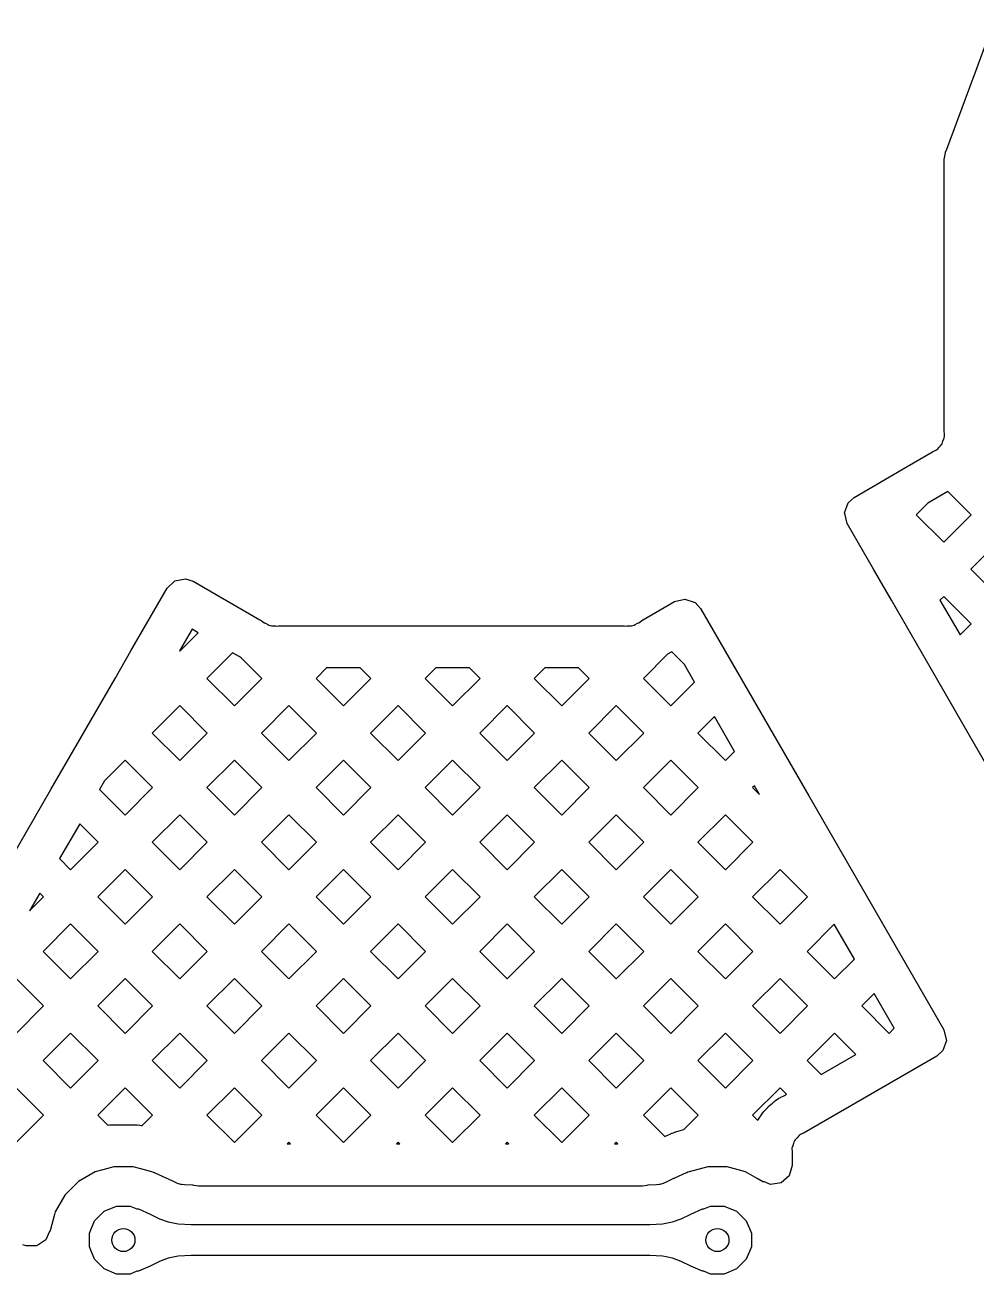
# Model space of a CAD drawing. Extents: x 121.6 to 197.9, y -113.4 to -69.2.
# Drawn here: x 181.14 to 187.31, y -77.38 to -69.28 of the extents above; entities that cross this region are included whole.
import ezdxf

# ---------------------------------------------------------------- set-up
doc = ezdxf.new("R2010")
doc.units = 0
doc.layers.add('BLACK', color=7, linetype='CONTINUOUS')

msp = doc.modelspace()

# ---------------------------------------------------------------- linework, layer by layer
at = {"layer": 'BLACK', "linetype": 'CONTINUOUS'}
for p, q in [((187.301897, -69.592447), (187.419096, -69.276209)), ((187.120362, -70.082283), (187.291491, -69.620526)), ((187.291491, -69.620526), (187.301897, -69.592447)), ((187.10375, -70.149344), (187.111478, -70.106253)), ((187.111478, -70.106253), (187.112934, -70.102324)), ((187.112934, -70.102324), (187.120362, -70.082283)), ((187.10375, -70.356399), (187.10375, -70.149344)), ((187.10375, -70.783517), (187.10375, -70.356399)), ((187.10375, -71.291618), (187.10375, -70.783517)), ((187.10375, -71.746089), (187.10375, -71.291618)), ((187.10375, -71.913345), (187.10375, -71.746089)), ((187.093146, -71.986325), (187.095282, -71.978277)), ((187.095282, -71.978277), (187.100564, -71.962652)), ((187.100564, -71.962652), (187.10375, -71.954964)), ((187.104849, -71.929816), (187.10375, -71.913345)), ((187.10375, -71.954959), (187.105417, -71.946583)), ((187.10375, -71.954964), (187.10375, -71.954959)), ((187.105955, -71.938069), (187.104849, -71.929816)), ((187.105417, -71.946583), (187.105955, -71.938069)), ((186.862365, -72.14238), (187.02686, -72.046893)), ((187.02686, -72.046893), (187.041658, -72.039575)), ((187.041658, -72.039575), (187.04934, -72.036394)), ((187.04934, -72.036394), (187.049343, -72.03639)), ((187.049343, -72.03639), (187.05644, -72.031649)), ((187.05644, -72.031649), (187.062843, -72.026007)), ((187.062842, -72.026007), (187.062845, -72.026006)), ((187.062843, -72.026007), (187.062842, -72.026007)), ((187.062845, -72.026006), (187.067892, -72.019395)), ((187.067892, -72.019395), (187.078768, -72.006965)), ((187.078768, -72.006965), (187.084644, -72.00109)), ((187.084644, -72.00109), (187.084646, -72.001084)), ((187.084646, -72.001084), (187.089389, -71.993989)), ((187.089389, -71.993989), (187.093144, -71.986328)), ((187.093144, -71.986327), (187.093146, -71.986325)), ((187.093144, -71.986328), (187.093144, -71.986327)), ((186.518688, -72.341879), (186.862365, -72.14238)), ((187.127934, -72.303882), (186.997004, -72.379884)), ((187.278662, -72.45461), (187.127934, -72.303882)), ((186.457082, -72.443219), (186.479935, -72.377192)), ((186.479935, -72.377192), (186.518688, -72.341879)), ((186.997004, -72.379884), (186.922279, -72.454609)), ((186.459845, -72.454609), (186.457082, -72.443219)), ((186.473554, -72.511117), (186.459845, -72.454609)), ((186.922279, -72.454609), (187.100471, -72.632801)), ((187.100471, -72.632801), (187.278662, -72.45461)), ((186.645462, -72.80887), (186.473554, -72.511117)), ((187.454731, -72.630678), (187.27654, -72.80887)), ((182.108947, -72.883934), (182.177554, -72.870711)), ((182.177554, -72.870711), (182.227766, -72.886763)), ((186.761069, -73.009108), (186.645462, -72.80887)), ((187.27654, -72.80887), (187.454731, -72.987061)), ((181.823407, -73.339136), (182.058382, -72.932147)), ((182.058382, -72.932147), (182.108947, -72.883934)), ((182.227766, -72.886763), (182.660809, -73.136787)), ((185.140325, -73.141997), (185.352871, -73.018617)), ((185.352871, -73.018617), (185.420732, -73.001986)), ((185.420732, -73.001986), (185.486812, -73.024683)), ((185.486812, -73.024683), (185.522509, -73.063859)), ((187.020406, -73.458292), (186.761069, -73.009108)), ((187.10047, -72.984939), (187.076302, -73.009108)), ((187.076302, -73.009108), (187.206747, -73.235044)), ((187.278662, -73.16313), (187.10047, -72.984939)), ((185.522509, -73.063859), (186.224663, -74.280025)), ((182.220304, -73.197687), (182.138638, -73.339136)), ((182.260975, -73.22117), (182.220304, -73.197687)), ((182.660809, -73.136787), (182.669944, -73.142061)), ((182.669944, -73.142061), (182.679767, -73.149598)), ((182.679767, -73.149598), (182.679895, -73.149407)), ((182.679895, -73.149407), (182.69005, -73.156191)), ((182.69005, -73.156191), (182.690053, -73.156194)), ((182.690053, -73.156194), (182.694694, -73.158116)), ((182.694694, -73.158116), (182.698003, -73.159487)), ((182.698003, -73.159487), (182.712558, -73.166665)), ((182.712558, -73.166665), (182.720011, -73.170968)), ((182.720011, -73.170968), (182.727945, -73.173661)), ((182.727945, -73.173661), (182.736179, -73.1753)), ((182.736179, -73.1753), (182.744787, -73.1753)), ((182.744787, -73.1753), (182.760972, -73.176361)), ((182.760972, -73.176361), (182.761261, -73.176399)), ((182.761261, -73.176399), (182.76951, -73.177485)), ((182.76951, -73.177485), (182.769515, -73.177483)), ((182.769515, -73.177483), (182.781697, -73.176686)), ((182.781697, -73.176686), (182.781712, -73.176915)), ((182.781712, -73.176915), (182.793989, -73.1753)), ((182.793989, -73.1753), (185.016622, -73.1753)), ((185.016622, -73.1753), (185.0289, -73.176902)), ((185.0289, -73.176902), (185.028911, -73.176734)), ((185.028911, -73.176734), (185.0411, -73.177504)), ((185.0411, -73.177504), (185.041101, -73.177503)), ((185.041101, -73.177503), (185.041102, -73.177504)), ((185.041102, -73.177504), (185.047395, -73.17666)), ((185.047395, -73.17666), (185.049346, -73.176399)), ((185.049346, -73.176399), (185.065818, -73.1753)), ((185.065818, -73.1753), (185.074137, -73.1753)), ((185.074137, -73.1753), (185.082508, -73.173634)), ((185.082508, -73.173634), (185.090582, -73.170871)), ((185.090582, -73.170871), (185.090586, -73.170871)), ((185.090586, -73.170871), (185.097773, -73.166698)), ((185.097773, -73.166698), (185.112578, -73.159375)), ((185.112578, -73.159375), (185.120261, -73.156194)), ((185.120261, -73.156194), (185.120265, -73.156189)), ((185.120265, -73.156189), (185.130419, -73.149406)), ((185.130419, -73.149406), (185.130513, -73.149547)), ((185.130513, -73.149547), (185.140325, -73.141997)), ((187.206747, -73.235044), (187.278661, -73.163131)), ((187.278661, -73.163131), (187.278662, -73.16313)), ((182.140824, -73.341322), (182.260975, -73.22117)), ((181.720491, -73.517391), (181.823407, -73.339136)), ((182.138638, -73.339136), (182.140824, -73.341322)), ((182.484219, -73.350064), (182.316893, -73.517391)), ((182.522128, -73.371951), (182.484219, -73.350064)), ((185.308105, -73.360262), (185.150977, -73.517391)), ((185.334759, -73.34479), (185.308105, -73.360262)), ((185.416888, -73.426919), (185.334759, -73.34479)), ((182.527214, -73.375724), (182.522128, -73.371951)), ((182.540455, -73.38457), (182.527214, -73.375724)), ((182.673276, -73.517391), (182.540455, -73.38457)), ((185.483117, -73.541631), (185.416888, -73.426919)), ((181.515958, -73.871652), (181.720491, -73.517391)), ((182.316893, -73.517391), (182.495084, -73.695582)), ((182.495084, -73.695582), (182.673276, -73.517391)), ((183.094506, -73.4483), (183.025414, -73.517391)), ((183.025414, -73.517391), (183.203605, -73.695582)), ((183.312706, -73.4483), (183.094506, -73.4483)), ((183.203605, -73.695582), (183.381797, -73.517391)), ((183.381797, -73.517391), (183.312706, -73.4483)), ((183.803027, -73.4483), (183.733935, -73.517391)), ((183.733935, -73.517391), (183.912126, -73.695582)), ((184.021227, -73.4483), (183.803027, -73.4483)), ((183.912126, -73.695582), (184.090318, -73.517391)), ((184.090318, -73.517391), (184.021227, -73.4483)), ((184.511548, -73.4483), (184.442456, -73.517391)), ((184.442456, -73.517391), (184.620647, -73.695582)), ((184.729748, -73.4483), (184.511548, -73.4483)), ((184.620647, -73.695582), (184.798839, -73.517391)), ((184.798839, -73.517391), (184.729748, -73.4483)), ((185.150977, -73.517391), (185.329168, -73.695582)), ((187.25906, -73.871652), (187.020406, -73.458292)), ((185.329168, -73.695582), (185.483117, -73.541631)), ((182.140824, -73.69346), (181.962633, -73.871652)), ((182.319015, -73.871652), (182.140824, -73.69346)), ((182.849345, -73.69346), (182.671154, -73.871652)), ((183.027536, -73.871652), (182.849345, -73.69346)), ((183.557866, -73.69346), (183.379675, -73.871652)), ((183.736057, -73.871652), (183.557866, -73.69346)), ((184.266387, -73.69346), (184.088196, -73.871652)), ((184.444578, -73.871652), (184.266387, -73.69346)), ((184.974908, -73.69346), (184.796717, -73.871652)), ((185.153098, -73.871651), (184.974908, -73.69346)), ((185.612009, -73.764879), (185.505237, -73.871651)), ((185.742454, -73.990817), (185.612009, -73.764879)), ((181.304733, -74.237505), (181.515958, -73.871652)), ((181.962633, -73.871652), (182.140824, -74.049843)), ((182.140824, -74.049843), (182.319015, -73.871652)), ((182.671154, -73.871652), (182.849345, -74.049843)), ((182.849345, -74.049843), (183.027536, -73.871652)), ((183.379675, -73.871652), (183.557866, -74.049843)), ((183.557866, -74.049843), (183.736057, -73.871652)), ((184.088196, -73.871652), (184.266387, -74.049843)), ((184.266387, -74.049843), (184.444578, -73.871652)), ((184.796717, -73.871652), (184.974908, -74.049843)), ((184.974908, -74.049843), (185.153099, -73.871652)), ((185.153099, -73.871652), (185.153098, -73.871651)), ((185.505237, -73.871651), (185.683429, -74.049843)), ((187.463592, -74.225912), (187.25906, -73.871652)), ((185.683429, -74.049843), (185.742454, -73.990817)), ((181.786564, -74.047721), (181.651637, -74.182646)), ((181.964755, -74.225912), (181.786564, -74.047721)), ((182.495084, -74.04772), (182.316893, -74.225912)), ((182.673276, -74.225912), (182.495084, -74.04772)), ((183.203605, -74.04772), (183.025414, -74.225912)), ((183.381797, -74.225912), (183.203605, -74.04772)), ((183.912126, -74.04772), (183.733935, -74.225912)), ((184.090318, -74.225912), (183.912126, -74.04772)), ((184.620647, -74.04772), (184.442456, -74.225912)), ((184.798839, -74.225912), (184.620647, -74.04772)), ((185.329168, -74.04772), (185.150977, -74.225912)), ((185.50736, -74.225912), (185.329168, -74.04772)), ((181.045396, -74.686689), (181.304733, -74.237505)), ((181.651637, -74.182646), (181.619965, -74.237505)), ((181.619965, -74.237505), (181.786563, -74.404103)), ((181.786563, -74.404103), (181.964755, -74.225912)), ((182.316893, -74.225912), (182.495084, -74.404103)), ((182.495084, -74.404103), (182.673276, -74.225912)), ((183.025414, -74.225912), (183.203605, -74.404103)), ((183.203605, -74.404103), (183.381797, -74.225912)), ((183.733935, -74.225912), (183.912126, -74.404103)), ((183.912126, -74.404103), (184.090318, -74.225912)), ((184.442456, -74.225912), (184.620647, -74.404103)), ((184.620647, -74.404103), (184.798839, -74.225912)), ((185.150977, -74.225912), (185.329168, -74.404103)), ((185.329168, -74.404103), (185.50736, -74.225912)), ((185.871346, -74.214063), (185.859498, -74.225912)), ((185.859498, -74.225912), (185.903717, -74.270131)), ((185.903717, -74.270131), (185.871346, -74.214063)), ((186.224663, -74.280025), (187.098967, -75.794364)), ((182.140824, -74.401981), (181.962633, -74.580173)), ((182.319015, -74.580173), (182.140824, -74.401981)), ((182.849345, -74.401981), (182.671154, -74.580173)), ((183.027536, -74.580173), (182.849345, -74.401981)), ((183.557866, -74.401981), (183.379675, -74.580173)), ((183.736057, -74.580173), (183.557866, -74.401981)), ((184.266387, -74.401981), (184.088196, -74.580173)), ((184.444578, -74.580173), (184.266387, -74.401981)), ((184.974908, -74.401981), (184.796717, -74.580173)), ((185.153099, -74.580173), (184.974908, -74.401981)), ((185.683429, -74.401981), (185.505238, -74.580173)), ((185.86162, -74.580173), (185.683429, -74.401981)), ((181.491073, -74.460751), (181.360628, -74.686689)), ((181.610494, -74.580173), (181.491073, -74.460751)), ((181.432303, -74.758364), (181.610494, -74.580173)), ((181.962633, -74.580173), (182.140824, -74.758364)), ((182.140824, -74.758364), (182.319015, -74.580173)), ((182.671154, -74.580173), (182.849345, -74.758364)), ((182.849345, -74.758364), (183.027536, -74.580173)), ((183.379675, -74.580173), (183.557866, -74.758364)), ((183.557866, -74.758364), (183.736057, -74.580173)), ((184.088196, -74.580173), (184.266387, -74.758364)), ((184.266387, -74.758364), (184.444578, -74.580173)), ((184.796717, -74.580173), (184.974908, -74.758364)), ((184.974908, -74.758364), (185.153099, -74.580173)), ((185.505238, -74.580173), (185.683429, -74.758364)), ((185.683429, -74.758364), (185.86162, -74.580173)), ((181.360628, -74.686689), (181.432303, -74.758364)), ((181.786563, -74.756241), (181.608372, -74.934433)), ((181.964755, -74.934433), (181.786563, -74.756241)), ((182.495084, -74.756241), (182.316893, -74.934433)), ((182.673276, -74.934433), (182.495084, -74.756241)), ((183.203605, -74.756241), (183.025414, -74.934433)), ((183.381797, -74.934433), (183.203605, -74.756241)), ((183.912126, -74.756241), (183.733935, -74.934433)), ((184.090318, -74.934433), (183.912126, -74.756241)), ((184.620647, -74.756241), (184.442456, -74.934433)), ((184.798839, -74.934433), (184.620647, -74.756241)), ((185.329168, -74.756241), (185.150977, -74.934433)), ((185.50736, -74.934433), (185.329168, -74.756241)), ((186.037689, -74.756241), (185.859498, -74.934433)), ((186.215881, -74.934433), (186.037689, -74.756241)), ((181.231737, -74.909936), (181.16481, -75.025857)), ((181.16481, -75.025857), (181.256234, -74.934433)), ((181.256234, -74.934433), (181.231737, -74.909936)), ((181.608372, -74.934433), (181.786563, -75.112624)), ((181.786563, -75.112624), (181.964755, -74.934433)), ((182.316893, -74.934433), (182.495084, -75.112624)), ((182.495084, -75.112624), (182.673276, -74.934433)), ((183.025414, -74.934433), (183.203605, -75.112624)), ((183.203605, -75.112624), (183.381797, -74.934433)), ((183.733935, -74.934433), (183.912126, -75.112624)), ((183.912126, -75.112624), (184.090318, -74.934433)), ((184.442456, -74.934433), (184.620647, -75.112624)), ((184.620647, -75.112624), (184.798839, -74.934433)), ((185.150977, -74.934433), (185.329168, -75.112624)), ((185.329168, -75.112624), (185.50736, -74.934433)), ((185.859498, -74.934433), (186.037689, -75.112624)), ((186.037689, -75.112624), (186.215881, -74.934433)), ((181.432303, -75.110502), (181.254112, -75.288694)), ((181.610494, -75.288694), (181.432303, -75.110502)), ((182.140824, -75.110502), (181.962633, -75.288694)), ((182.319015, -75.288694), (182.140824, -75.110502)), ((182.849345, -75.110502), (182.671154, -75.288694)), ((183.027536, -75.288694), (182.849345, -75.110502)), ((183.557866, -75.110502), (183.379675, -75.288694)), ((183.736057, -75.288694), (183.557866, -75.110502)), ((184.266387, -75.110502), (184.088196, -75.288694)), ((184.444578, -75.288694), (184.266387, -75.110502)), ((184.974908, -75.110502), (184.796717, -75.288694)), ((185.153099, -75.288694), (184.974908, -75.110502)), ((185.683429, -75.110502), (185.505238, -75.288694)), ((185.86162, -75.288694), (185.683429, -75.110502)), ((186.39002, -75.112432), (186.213759, -75.288694)), ((186.520465, -75.338369), (186.39002, -75.112432)), ((181.254112, -75.288694), (181.432303, -75.466885)), ((181.432303, -75.466885), (181.610494, -75.288694)), ((181.962633, -75.288694), (182.140824, -75.466885)), ((182.140824, -75.466885), (182.319015, -75.288694)), ((182.671154, -75.288694), (182.849345, -75.466885)), ((182.849345, -75.466885), (183.027536, -75.288694)), ((183.379675, -75.288694), (183.557866, -75.466885)), ((183.557866, -75.466885), (183.736057, -75.288694)), ((184.088196, -75.288694), (184.266387, -75.466885)), ((184.266387, -75.466885), (184.444578, -75.288694)), ((184.796717, -75.288694), (184.974908, -75.466885)), ((184.974908, -75.466885), (185.153099, -75.288694)), ((185.505238, -75.288694), (185.683429, -75.466885)), ((185.683429, -75.466885), (185.86162, -75.288694)), ((186.213759, -75.288694), (186.39195, -75.466885)), ((186.39195, -75.466885), (186.520465, -75.338369)), ((181.256234, -75.642954), (181.078042, -75.464762)), ((181.786563, -75.464762), (181.608372, -75.642954)), ((181.964755, -75.642954), (181.786563, -75.464762)), ((182.495084, -75.464762), (182.316893, -75.642954)), ((182.673276, -75.642954), (182.495084, -75.464762)), ((183.203605, -75.464762), (183.025414, -75.642954)), ((183.381797, -75.642954), (183.203605, -75.464762)), ((183.912126, -75.464762), (183.733935, -75.642954)), ((184.090318, -75.642954), (183.912126, -75.464762)), ((184.620647, -75.464762), (184.442456, -75.642954)), ((184.798839, -75.642954), (184.620647, -75.464762)), ((185.329168, -75.464762), (185.150977, -75.642954)), ((185.50736, -75.642954), (185.329168, -75.464762)), ((186.037689, -75.464762), (185.859498, -75.642954)), ((186.215881, -75.642954), (186.037689, -75.464762)), ((186.649356, -75.561616), (186.568019, -75.642954)), ((186.779801, -75.787554), (186.649356, -75.561616)), ((181.078042, -75.821145), (181.256234, -75.642954)), ((181.608372, -75.642954), (181.786563, -75.821145)), ((181.786563, -75.821145), (181.964755, -75.642954)), ((182.316893, -75.642954), (182.495084, -75.821145)), ((182.495084, -75.821145), (182.673276, -75.642954)), ((183.025414, -75.642954), (183.203605, -75.821145)), ((183.203605, -75.821145), (183.381797, -75.642954)), ((183.733935, -75.642954), (183.912126, -75.821145)), ((183.912126, -75.821145), (184.090318, -75.642954)), ((184.442456, -75.642954), (184.620647, -75.821145)), ((184.620647, -75.821145), (184.798839, -75.642954)), ((185.150977, -75.642954), (185.329168, -75.821145)), ((185.329168, -75.821145), (185.50736, -75.642954)), ((185.859498, -75.642954), (186.037689, -75.821145)), ((186.037689, -75.821145), (186.215881, -75.642954)), ((186.568019, -75.642954), (186.74621, -75.821145)), ((186.74621, -75.821145), (186.779801, -75.787554)), ((187.098967, -75.794364), (187.101675, -75.799053)), ((181.432303, -75.819023), (181.254111, -75.997214)), ((181.610494, -75.997214), (181.432303, -75.819023)), ((182.140824, -75.819023), (181.962632, -75.997214)), ((182.319015, -75.997214), (182.140824, -75.819023)), ((182.849345, -75.819023), (182.671153, -75.997214)), ((183.027536, -75.997214), (182.849345, -75.819023)), ((183.557866, -75.819023), (183.379674, -75.997214)), ((183.736057, -75.997214), (183.557866, -75.819023)), ((184.266387, -75.819023), (184.088195, -75.997214)), ((184.444578, -75.997214), (184.266387, -75.819023)), ((184.974908, -75.819023), (184.796716, -75.997214)), ((185.153099, -75.997214), (184.974908, -75.819023)), ((185.683429, -75.819023), (185.505237, -75.997214)), ((185.86162, -75.997214), (185.683429, -75.819023)), ((186.39195, -75.819023), (186.213758, -75.997214)), ((186.52999, -75.957063), (186.39195, -75.819023)), ((187.118148, -75.866953), (187.095295, -75.93298)), ((187.101675, -75.799053), (187.118148, -75.866953)), ((186.304052, -76.087508), (186.52999, -75.957063)), ((187.095295, -75.93298), (187.056288, -75.96844)), ((181.254111, -75.997214), (181.432303, -76.175406)), ((181.432303, -76.175406), (181.610494, -75.997214)), ((181.962632, -75.997214), (182.140824, -76.175406)), ((182.140824, -76.175406), (182.319015, -75.997214)), ((182.671153, -75.997214), (182.849345, -76.175406)), ((182.849345, -76.175406), (183.027536, -75.997214)), ((183.379674, -75.997214), (183.557866, -76.175406)), ((183.557866, -76.175406), (183.736057, -75.997214)), ((184.088195, -75.997214), (184.266387, -76.175406)), ((184.266387, -76.175406), (184.444578, -75.997214)), ((184.796716, -75.997214), (184.974908, -76.175406)), ((184.974908, -76.175406), (185.153099, -75.997214)), ((185.505237, -75.997214), (185.683429, -76.175406)), ((185.683429, -76.175406), (185.86162, -75.997214)), ((187.056288, -75.96844), (186.19383, -76.466381)), ((186.213758, -75.997214), (186.304052, -76.087508)), ((181.256234, -76.351475), (181.078042, -76.173283)), ((181.786563, -76.173283), (181.608372, -76.351475)), ((181.964755, -76.351475), (181.786563, -76.173283)), ((182.495084, -76.173283), (182.316893, -76.351475)), ((182.673276, -76.351475), (182.495084, -76.173283)), ((183.203605, -76.173283), (183.025414, -76.351475)), ((183.381797, -76.351475), (183.203605, -76.173283)), ((183.912126, -76.173283), (183.733935, -76.351475)), ((184.090318, -76.351475), (183.912126, -76.173283)), ((184.620647, -76.173283), (184.442456, -76.351475)), ((184.798839, -76.351475), (184.620647, -76.173283)), ((185.329168, -76.173283), (185.150977, -76.351475)), ((185.50736, -76.351475), (185.329168, -76.173283)), ((186.037689, -76.173283), (185.859498, -76.351475)), ((186.080806, -76.2164), (186.037689, -76.173283)), ((185.967946, -76.290647), (185.988149, -76.27293)), ((185.988149, -76.27293), (185.997665, -76.265376)), ((185.997665, -76.265376), (185.998194, -76.264996)), ((185.998194, -76.264996), (185.998703, -76.264579)), ((185.998703, -76.264579), (186.008494, -76.257317)), ((186.008494, -76.257317), (186.03084, -76.242388)), ((186.03084, -76.242388), (186.04124, -76.236153)), ((186.04124, -76.236153), (186.043405, -76.234995)), ((186.043405, -76.234995), (186.054432, -76.229778)), ((186.054432, -76.229778), (186.065777, -76.225078)), ((186.065777, -76.225078), (186.080806, -76.2164)), ((181.078042, -76.529666), (181.256234, -76.351475)), ((181.608372, -76.351475), (181.673201, -76.416304)), ((181.896475, -76.419754), (181.964755, -76.351475)), ((182.316893, -76.351475), (182.495084, -76.529666)), ((182.495084, -76.529666), (182.673276, -76.351475)), ((183.025414, -76.351475), (183.203605, -76.529666)), ((183.203605, -76.529666), (183.381797, -76.351475)), ((183.733935, -76.351475), (183.912126, -76.529666)), ((183.912126, -76.529666), (184.090318, -76.351475)), ((184.442456, -76.351475), (184.620647, -76.529666)), ((184.620647, -76.529666), (184.798839, -76.351475)), ((185.150977, -76.351475), (185.289154, -76.489652)), ((185.413444, -76.44539), (185.50736, -76.351475)), ((185.859498, -76.351475), (185.893437, -76.385414)), ((185.901576, -76.371641), (185.916504, -76.349302)), ((185.916504, -76.349302), (185.923754, -76.339528)), ((185.923754, -76.339528), (185.925311, -76.337631)), ((185.925311, -76.337631), (185.933467, -76.328632)), ((185.933467, -76.328632), (185.942164, -76.319932)), ((185.942164, -76.319932), (185.949658, -76.310169)), ((185.949658, -76.310169), (185.957536, -76.300886)), ((185.957536, -76.300886), (185.959215, -76.299094)), ((185.959215, -76.299094), (185.967946, -76.290647)), ((181.673201, -76.416304), (181.68563, -76.414668)), ((181.68563, -76.414668), (181.693711, -76.413872)), ((181.693711, -76.413872), (181.695344, -76.413765)), ((181.695344, -76.413765), (181.703452, -76.4135)), ((181.703452, -76.4135), (181.846548, -76.4135)), ((181.846548, -76.4135), (181.854656, -76.413765)), ((181.854656, -76.413765), (181.856289, -76.413872)), ((181.856289, -76.413872), (181.86437, -76.414668)), ((181.86437, -76.414668), (181.882109, -76.417004)), ((181.882109, -76.417004), (181.890093, -76.418322)), ((181.890093, -76.418322), (181.891698, -76.418641)), ((181.891698, -76.418641), (181.896475, -76.419754)), ((185.893437, -76.385414), (185.894613, -76.383297)), ((185.894613, -76.383297), (185.895007, -76.382662)), ((185.895007, -76.382662), (185.895346, -76.382029)), ((185.895346, -76.382029), (185.901576, -76.371641)), ((185.289154, -76.489652), (185.323287, -76.474302)), ((185.323287, -76.474302), (185.328918, -76.471935)), ((185.328918, -76.471935), (185.330059, -76.471488)), ((185.330059, -76.471488), (185.335728, -76.469424)), ((185.335728, -76.469424), (185.339206, -76.468252)), ((185.339206, -76.468252), (185.351272, -76.463257)), ((185.351272, -76.463257), (185.35884, -76.460409)), ((185.35884, -76.460409), (185.360389, -76.459883)), ((185.360389, -76.459883), (185.368165, -76.457524)), ((185.368165, -76.457524), (185.413444, -76.44539)), ((186.131362, -76.519127), (186.127654, -76.526649)), ((186.136024, -76.512152), (186.131362, -76.519127)), ((186.14212, -76.506055), (186.136024, -76.512152)), ((186.152798, -76.49388), (186.14212, -76.506055)), ((186.158047, -76.48704), (186.152798, -76.49388)), ((186.164354, -76.481509), (186.158047, -76.48704)), ((186.171327, -76.47685), (186.164354, -76.481509)), ((186.17929, -76.473552), (186.171327, -76.47685)), ((186.19383, -76.466381), (186.17929, -76.473552)), ((182.849345, -76.527544), (182.838389, -76.5385)), ((182.838389, -76.5385), (182.860301, -76.5385)), ((182.860301, -76.5385), (182.849345, -76.527544)), ((183.557866, -76.527544), (183.54691, -76.5385)), ((183.54691, -76.5385), (183.568822, -76.5385)), ((183.568822, -76.5385), (183.557866, -76.527544)), ((184.266387, -76.527544), (184.255431, -76.5385)), ((184.255431, -76.5385), (184.277343, -76.5385)), ((184.277343, -76.5385), (184.266387, -76.527544)), ((184.974908, -76.527544), (184.963952, -76.5385)), ((184.963952, -76.5385), (184.985864, -76.5385)), ((184.985864, -76.5385), (184.974908, -76.527544)), ((186.11528, -76.566508), (186.114732, -76.574878)), ((186.114732, -76.574878), (186.115856, -76.583414)), ((186.116917, -76.558277), (186.11528, -76.566508)), ((186.115856, -76.583414), (186.116917, -76.599599)), ((186.120217, -76.55031), (186.116917, -76.558277)), ((186.116917, -76.599599), (186.116917, -76.678883)), ((186.125423, -76.534973), (186.120217, -76.55031)), ((186.127654, -76.526649), (186.125423, -76.534973)), ((181.712399, -76.6865), (181.640614, -76.705735)), ((181.837601, -76.6865), (181.712399, -76.6865)), ((181.888713, -76.700195), (181.837601, -76.6865)), ((185.568399, -76.6865), (185.447468, -76.718904)), ((185.693601, -76.6865), (185.568399, -76.6865)), ((185.765386, -76.705735), (185.693601, -76.6865)), ((186.116917, -76.678883), (186.097232, -76.745922)), ((181.591463, -76.718905), (181.483037, -76.781504)), ((181.640614, -76.705735), (181.591463, -76.718905)), ((181.958535, -76.718904), (181.888713, -76.700195)), ((181.959634, -76.71936), (181.958535, -76.718904)), ((181.970339, -76.723228), (181.959634, -76.71936)), ((181.970524, -76.723285), (181.970339, -76.723228)), ((181.970526, -76.723286), (181.970524, -76.723285)), ((181.972638, -76.724182), (181.970526, -76.723286)), ((181.972901, -76.724295), (181.972638, -76.724182)), ((181.972935, -76.72431), (181.972901, -76.724295)), ((181.972984, -76.724331), (181.972935, -76.72431)), ((181.976754, -76.725988), (181.972984, -76.724331)), ((182.052761, -76.760172), (181.976754, -76.725988)), ((182.053463, -76.760495), (182.052761, -76.760172)), ((182.056646, -76.761959), (182.053463, -76.760495)), ((182.056897, -76.762077), (182.056646, -76.761959)), ((182.056939, -76.762097), (182.056897, -76.762077)), ((182.05696, -76.762107), (182.056939, -76.762097)), ((182.059834, -76.763481), (182.05696, -76.762107)), ((182.108122, -76.786946), (182.059834, -76.763481)), ((185.346167, -76.763478), (185.297872, -76.786946)), ((185.349667, -76.761809), (185.346167, -76.763478)), ((185.349792, -76.761751), (185.349667, -76.761809)), ((185.353259, -76.760161), (185.349792, -76.761751)), ((185.429154, -76.726028), (185.353259, -76.760161)), ((185.431732, -76.725161), (185.429154, -76.726028)), ((185.439759, -76.72155), (185.431732, -76.725161)), ((185.439952, -76.722016), (185.439759, -76.72155)), ((185.447457, -76.718907), (185.439952, -76.722016)), ((185.447468, -76.718904), (185.447457, -76.718907)), ((185.814537, -76.718905), (185.765386, -76.705735)), ((185.888748, -76.761751), (185.814536, -76.718905)), ((185.814536, -76.718905), (185.814537, -76.718905)), ((185.930003, -76.785569), (185.888748, -76.761751)), ((186.097232, -76.745922), (186.044428, -76.791677)), ((181.483034, -76.781506), (181.394506, -76.870034)), ((181.483037, -76.781504), (181.483034, -76.781506)), ((182.117305, -76.790958), (182.108122, -76.786946)), ((182.126447, -76.794518), (182.117305, -76.790958)), ((182.147719, -76.800679), (182.126447, -76.794518)), ((182.152521, -76.801615), (182.147719, -76.800679)), ((182.170641, -76.803779), (182.152521, -76.801615)), ((182.225373, -76.806254), (182.170641, -76.803779)), ((182.232052, -76.8079), (182.225373, -76.806254)), ((182.261712, -76.8115), (182.232052, -76.8079)), ((185.143912, -76.8115), (182.261712, -76.8115)), ((185.172218, -76.808226), (185.143912, -76.8115)), ((185.180625, -76.806255), (185.172218, -76.808226)), ((185.180631, -76.806254), (185.180625, -76.806255)), ((185.235356, -76.803779), (185.180631, -76.806254)), ((185.253486, -76.801614), (185.235356, -76.803779)), ((185.258286, -76.800678), (185.253486, -76.801614)), ((185.279556, -76.794516), (185.258286, -76.800678)), ((185.288681, -76.790962), (185.279556, -76.794516)), ((185.297872, -76.786946), (185.288681, -76.790962)), ((185.931402, -76.783145), (185.930003, -76.785569)), ((185.97527, -76.801621), (185.931402, -76.783145)), ((186.044428, -76.791677), (185.97527, -76.801621)), ((181.394504, -76.870037), (181.331905, -76.978463)), ((181.394506, -76.870034), (181.394504, -76.870037)), ((181.326942, -76.996985), (181.300801, -77.094546)), ((181.331905, -76.978463), (181.326942, -76.996985)), ((181.587919, -77.036997), (181.649997, -76.974919)), ((181.649997, -76.974919), (181.731105, -76.941323)), ((181.731105, -76.941323), (181.818895, -76.941323)), ((181.818895, -76.941323), (181.862377, -76.959333)), ((181.862377, -76.959333), (181.862821, -76.958894)), ((181.862821, -76.958894), (181.871776, -76.958931)), ((181.871776, -76.958931), (181.872039, -76.959044)), ((181.872039, -76.959044), (181.947944, -76.993182)), ((181.947944, -76.993182), (181.948195, -76.9933)), ((181.948195, -76.9933), (181.984181, -77.010787)), ((181.984181, -77.010787), (182.010275, -77.023468)), ((185.395717, -77.023471), (185.457831, -76.993286)), ((185.457831, -76.993286), (185.45803, -76.993193)), ((185.45803, -76.993193), (185.533947, -76.95905)), ((185.533947, -76.95905), (185.542897, -76.958783)), ((185.542897, -76.958783), (185.543524, -76.959374)), ((185.543524, -76.959374), (185.587105, -76.941323)), ((185.587105, -76.941323), (185.674895, -76.941323)), ((185.674895, -76.941323), (185.756003, -76.974919)), ((185.756003, -76.974919), (185.818081, -77.036997)), ((181.554323, -77.118105), (181.587919, -77.036997)), ((182.010275, -77.023468), (182.010279, -77.02347)), ((182.010279, -77.02347), (182.010282, -77.023471)), ((182.010282, -77.023471), (182.06542, -77.044944)), ((182.06542, -77.044944), (182.131113, -77.057753)), ((182.131113, -77.057753), (182.21383, -77.061494)), ((182.21383, -77.061494), (182.21491, -77.062)), ((182.21491, -77.062), (185.191022, -77.062)), ((185.191022, -77.062), (185.192169, -77.061494)), ((185.192169, -77.061494), (185.274886, -77.057753)), ((185.274886, -77.057753), (185.340579, -77.044944)), ((185.340579, -77.044944), (185.395717, -77.023471)), ((185.818081, -77.036997), (185.851677, -77.118105)), ((181.27151, -77.161157), (181.213183, -77.199624)), ((181.295578, -77.106761), (181.27151, -77.161157)), ((181.297397, -77.107249), (181.295578, -77.106761)), ((181.300801, -77.094546), (181.297397, -77.107249)), ((181.554323, -77.205895), (181.554323, -77.118105)), ((185.851677, -77.118105), (185.851677, -77.205895)), ((181.137531, -77.198233), (181.121627, -77.193971)), ((181.143318, -77.200451), (181.137531, -77.198233)), ((181.213183, -77.199624), (181.143318, -77.200451)), ((181.587919, -77.287003), (181.554323, -77.205895)), ((185.851677, -77.205895), (185.818081, -77.287003)), ((181.649997, -77.349081), (181.587919, -77.287003)), ((181.947888, -77.330841), (181.872054, -77.364948)), ((181.948203, -77.330694), (181.947888, -77.330841)), ((182.010275, -77.30053), (181.948203, -77.330694)), ((182.010279, -77.300528), (182.010275, -77.30053)), ((182.065421, -77.279054), (182.010279, -77.300528)), ((182.119669, -77.268477), (182.065421, -77.279054)), ((182.131113, -77.266246), (182.119669, -77.268477)), ((182.131114, -77.266245), (182.131113, -77.266246)), ((182.131119, -77.266245), (182.131114, -77.266245)), ((182.213829, -77.262505), (182.131119, -77.266245)), ((182.214974, -77.262), (182.213829, -77.262505)), ((185.191093, -77.262), (182.214974, -77.262)), ((185.192171, -77.262505), (185.191093, -77.262)), ((185.274879, -77.266245), (185.192171, -77.262505)), ((185.274883, -77.266245), (185.274879, -77.266245)), ((185.274886, -77.266246), (185.274883, -77.266245)), ((185.299467, -77.271039), (185.274886, -77.266246)), ((185.340577, -77.279054), (185.299467, -77.271039)), ((185.395719, -77.300528), (185.340577, -77.279054)), ((185.395723, -77.30053), (185.395719, -77.300528)), ((185.457767, -77.330681), (185.395723, -77.30053)), ((185.458082, -77.330829), (185.457767, -77.330681)), ((185.533946, -77.364948), (185.458082, -77.330829)), ((185.818081, -77.287003), (185.756003, -77.349081)), ((181.731105, -77.382677), (181.649997, -77.349081)), ((181.818895, -77.382677), (181.731105, -77.382677)), ((181.862475, -77.364625), (181.818895, -77.382677)), ((181.863103, -77.365217), (181.862475, -77.364625)), ((181.872054, -77.364948), (181.863103, -77.365217)), ((185.534223, -77.365068), (185.533946, -77.364948)), ((185.543178, -77.365105), (185.534223, -77.365068)), ((185.543621, -77.364665), (185.543178, -77.365105)), ((185.587105, -77.382677), (185.543621, -77.364665)), ((185.674895, -77.382677), (185.587105, -77.382677)), ((185.756003, -77.349081), (185.674895, -77.382677))]:
    msp.add_line(p, q, dxfattribs=at)
at = {"layer": 'BLACK'}
for centre in [(181.775, -77.162), (185.631, -77.162)]:
    msp.add_circle(centre, 0.075, dxfattribs=at)

doc.saveas('drawing.dxf')
